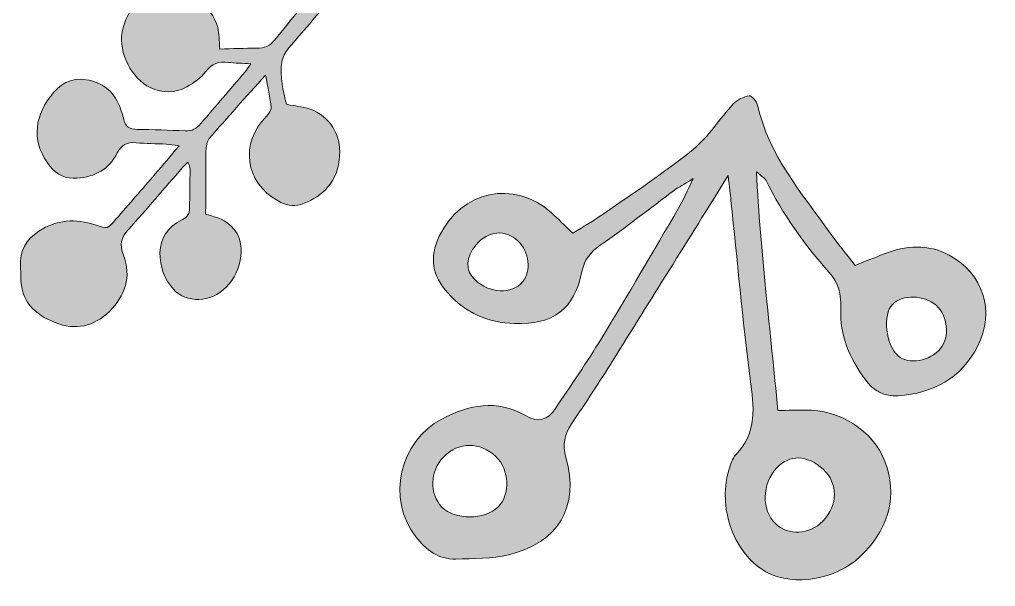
# Model space of a CAD drawing. Header units: inches. Extents: x 73 to 1007, y -1004 to -77.
# Drawn here: x 145.4 to 407, y -976.2 to -824.3 of the extents above; entities that cross this region are included whole.
import ezdxf

# ---------------------------------------------------------------- set-up
doc = ezdxf.new("R2010")
doc.units = ezdxf.units.IN
doc.header["$MEASUREMENT"] = 0
doc.layers.add('Layer 1', color=7, linetype='Continuous')

# ---------------------------------------------------------------- blocks, each defined once
blk = doc.blocks.new('block 3')
at = {"layer": 'Layer 1', "true_color": 0xffffff}
h = blk.add_hatch(color=7, dxfattribs=at)
h.dxf.hatch_style = 2
edge = h.paths.add_edge_path()
edge.add_spline(control_points=[(199.13, -832.18), (198.93, -829.88), (199.01, -828.09), (198.57, -826.44), (197.01, -820.54), (190.93, -816.14), (184.95, -816.38), (178.94, -816.62), (174.13, -821.14), (172.96, -827.66), (171.98, -833.15), (175.49, -840.14), (180.5, -842.5), (183.76, -844.03), (187.13, -844.08), (190.26, -842.31), (192.16, -841.23), (194.11, -839.9), (195.39, -838.2), (197.05, -836), (198.92, -835.44), (201.43, -835.74), (203.25, -835.96), (205.1, -835.96), (207.42, -836.09), (206.74, -837.1), (206.38, -837.75), (205.9, -838.31), (201.96, -842.92), (197.96, -847.49), (194.06, -852.14), (192.92, -853.5), (191.68, -854.2), (189.86, -854.11), (185.55, -853.9), (181.23, -853.76), (176.92, -853.71), (175, -853.68), (173.85, -852.98), (173.4, -851.07), (173.1, -849.82), (172.68, -848.6), (172.22, -847.4), (170.66, -843.3), (167.5, -841.11), (163.33, -840.39), (159.17, -839.68), (156.13, -841.69), (153.72, -844.86), (149.01, -851.07), (149.01, -857.76), (153.58, -863.52), (155.5, -865.95), (157.93, -866.97), (160.92, -866.76), (165.69, -866.43), (169.46, -864.34), (171.66, -860.02), (172.79, -857.81), (174.28, -857.03), (176.7, -857.27), (179.36, -857.54), (182.06, -857.51), (184.74, -857.65), (185.75, -857.7), (186.75, -857.88), (188.25, -858.06), (185.9, -860.84), (183.89, -863.25), (181.85, -865.61), (178.34, -869.68), (174.79, -873.7), (171.3, -877.77), (169.03, -880.41), (169.07, -880.41), (165.73, -879.3), (160.45, -877.55), (155.36, -877.84), (150.63, -880.96), (147.28, -883.17), (145.45, -886.25), (145.67, -890.38), (145.72, -891.31), (145.85, -892.24), (145.83, -893.17), (145.64, -899.69), (149.54, -903.27), (154.98, -905.46), (160.37, -907.62), (165.48, -906.5), (169.53, -902.47), (173.69, -898.34), (175.58, -893.16), (173.3, -887.43), (172.16, -884.55), (172.71, -882.68), (174.63, -880.54), (179.54, -875.08), (184.3, -869.47), (189.12, -863.93), (189.48, -863.52), (189.91, -863.16), (190.59, -862.49), (190.86, -863.31), (191.16, -863.81), (191.16, -864.31), (191.14, -867.81), (191.05, -871.31), (191.03, -874.81), (191.02, -876.24), (190.51, -877.23), (189.15, -877.85), (180.83, -881.58), (182.15, -891.53), (186.7, -896.54), (190.17, -900.37), (196.78, -900.1), (200.84, -895.99), (203.1, -893.69), (204.49, -890.86), (204.79, -887.61), (205.29, -882.3), (202.78, -878.66), (197.66, -877.09), (197, -876.89), (196.33, -876.68), (195.34, -876.37), (195.35, -874.15), (195.35, -871.85), (195.36, -869.54), (195.37, -866.16), (195.31, -862.77), (195.42, -859.39), (195.46, -858.29), (195.64, -856.92), (196.3, -856.15), (201.07, -850.61), (205.98, -845.2), (211.38, -839.15), (212, -842.48), (212.63, -845.16), (212.93, -847.87), (213.01, -848.58), (212.23, -849.51), (211.63, -850.14), (204.45, -857.55), (205.87, -867.86), (214.76, -872.87), (216.68, -873.96), (218.73, -874.44), (220.82, -873.78), (225.6, -872.27), (230.28, -868.79), (231.16, -861.82), (231.89, -856.09), (229.43, -851.05), (224.14, -848.56), (222.11, -847.61), (219.68, -847.54), (217.01, -846.98), (216.08, -843.48), (215.2, -839.63), (215.75, -835.65), (215.93, -834.36), (216.69, -832.99), (217.56, -831.97), (224.99, -823.28), (232.5, -814.67), (239.99, -806.03), (240.21, -805.77), (240.66, -805.56), (240.7, -805.29), (240.81, -804.33), (241.16, -803.02), (240.69, -802.48), (240.22, -801.93), (238.81, -801.87), (237.94, -802.1), (237.13, -802.32), (236.4, -803.12), (235.81, -803.81), (230.61, -809.8), (225.43, -815.81), (220.29, -821.85), (218.1, -824.43), (216, -827.09), (213.86, -829.72), (212.62, -831.26), (211.13, -832.04), (209.04, -831.98), (205.81, -831.89), (202.57, -832.1), (199.13, -832.18)], knot_values=[0, 0, 0, 0, 1, 1, 1, 2, 2, 2, 3, 3, 3, 4, 4, 4, 5, 5, 5, 6, 6, 6, 7, 7, 7, 8, 8, 8, 9, 9, 9, 10, 10, 10, 11, 11, 11, 12, 12, 12, 13, 13, 13, 14, 14, 14, 15, 15, 15, 16, 16, 16, 17, 17, 17, 18, 18, 18, 19, 19, 19, 20, 20, 20, 21, 21, 21, 22, 22, 22, 23, 23, 23, 24, 24, 24, 25, 25, 25, 26, 26, 26, 27, 27, 27, 28, 28, 28, 29, 29, 29, 30, 30, 30, 31, 31, 31, 32, 32, 32, 33, 33, 33, 34, 34, 34, 35, 35, 35, 36, 36, 36, 37, 37, 37, 38, 38, 38, 39, 39, 39, 40, 40, 40, 41, 41, 41, 42, 42, 42, 43, 43, 43, 44, 44, 44, 45, 45, 45, 46, 46, 46, 47, 47, 47, 48, 48, 48, 49, 49, 49, 50, 50, 50, 51, 51, 51, 52, 52, 52, 53, 53, 53, 54, 54, 54, 55, 55, 55, 56, 56, 56, 57, 57, 57, 58, 58, 58, 59, 59, 59, 60, 60, 60, 61, 61, 61, 62, 62, 62, 63, 63, 63, 64, 64, 64, 64], degree=3, periodic=1)
h = blk.add_hatch(color=7, dxfattribs=at)
h.dxf.hatch_style = 2
edge = h.paths.add_edge_path()
edge.add_spline(control_points=[(335.36, -866.09), (324.56, -883.42), (314.57, -899.52), (304.5, -915.58), (300.91, -921.3), (297.21, -926.96), (293.44, -932.56), (291.51, -935.42), (290.91, -938.04), (291.92, -941.64), (295.6, -954.76), (289.86, -964.48), (276.55, -967.66), (271.99, -968.75), (267.13, -968.73), (262.4, -968.83), (257.8, -968.92), (254.37, -966.41), (251.65, -962.86), (243.81, -952.61), (247.26, -937.28), (258.66, -931.29), (265.95, -927.46), (273.42, -926), (280.85, -930.29), (284.59, -932.45), (286.97, -931.62), (289.07, -928.5), (293.27, -922.27), (297.54, -916.09), (301.44, -909.68), (308.47, -898.14), (315.27, -886.46), (322.11, -874.81), (323.32, -872.74), (324.25, -870.51), (326.03, -866.89), (323.43, -868.48), (322.15, -869.13), (321.01, -869.97), (314.38, -874.9), (307.9, -880.03), (301.12, -884.73), (298.45, -886.58), (296.89, -888.51), (296.2, -891.76), (294.04, -902), (288.62, -906.06), (278.16, -905.7), (271.07, -905.46), (265.01, -902.86), (260.23, -897.53), (256.13, -892.96), (255.23, -888.02), (257.97, -882.32), (263.84, -870.09), (277.91, -867.06), (288.02, -876.02), (289.86, -877.65), (291.57, -879.44), (293.74, -881.53), (296.83, -879.59), (299.6, -878.01), (302.2, -876.19), (310.2, -870.59), (318.41, -865.25), (325.97, -859.11), (330.14, -855.73), (333.08, -850.88), (336.77, -846.88), (337.82, -845.75), (339.52, -844.97), (341.04, -844.68), (341.62, -844.57), (343.03, -846.18), (343.25, -847.18), (346.27, -860.62), (355.09, -870.74), (362.75, -881.51), (364.76, -884.33), (366.98, -887.01), (369.42, -890.15), (372.18, -889.05), (374.67, -888.04), (377.17, -887.07), (383.02, -884.81), (388.91, -884.31), (394.61, -887.36), (403.73, -892.24), (407.04, -902.43), (402.25, -911.84), (397.91, -920.39), (390.28, -924.38), (380.96, -925.09), (377.28, -925.37), (374.27, -923.7), (372, -920.56), (367.91, -914.91), (365.28, -908.79), (365.57, -901.74), (365.71, -898.04), (365, -894.8), (362.5, -892.02), (355.78, -884.53), (349.98, -876.41), (345.54, -867.35), (345.24, -866.74), (344.47, -866.37), (342.99, -865.08), (344.05, -886.92), (346.75, -907.65), (348.7, -929.03), (351.61, -928.97), (353.78, -928.91), (355.94, -928.89), (365.29, -928.8), (374.2, -934.3), (377.4, -942.66), (380.89, -951.79), (378.5, -959.95), (372.04, -966.92), (365.77, -973.69), (355.12, -976.16), (347.18, -973.02), (337.83, -969.32), (332.17, -955.67), (335.61, -944.96), (336.06, -943.54), (336.45, -941.88), (337.43, -940.89), (343.31, -934.92), (342.28, -927.97), (341.31, -920.57), (339.24, -904.68), (337.83, -888.7), (336.15, -872.76), (335.97, -871.04), (335.75, -869.33), (335.36, -866.09)], knot_values=[0, 0, 0, 0, 1, 1, 1, 2, 2, 2, 3, 3, 3, 4, 4, 4, 5, 5, 5, 6, 6, 6, 7, 7, 7, 8, 8, 8, 9, 9, 9, 10, 10, 10, 11, 11, 11, 12, 12, 12, 13, 13, 13, 14, 14, 14, 15, 15, 15, 16, 16, 16, 17, 17, 17, 18, 18, 18, 19, 19, 19, 20, 20, 20, 21, 21, 21, 22, 22, 22, 23, 23, 23, 24, 24, 24, 25, 25, 25, 26, 26, 26, 27, 27, 27, 28, 28, 28, 29, 29, 29, 30, 30, 30, 31, 31, 31, 32, 32, 32, 33, 33, 33, 34, 34, 34, 35, 35, 35, 36, 36, 36, 37, 37, 37, 38, 38, 38, 39, 39, 39, 40, 40, 40, 41, 41, 41, 42, 42, 42, 43, 43, 43, 44, 44, 44, 45, 45, 45, 46, 46, 46, 46], degree=3, periodic=1)
edge = h.paths.add_edge_path()
edge.add_spline(control_points=[(259.16, -941.4), (255.42, -945.22), (255.2, -951.32), (258.67, -954.88), (262.09, -958.39), (270.24, -958.38), (273.74, -954.86), (277.06, -951.52), (276.76, -944.82), (273.15, -941.37), (268.93, -937.35), (263.1, -937.37), (259.16, -941.4)], knot_values=[0, 0, 0, 0, 1, 1, 1, 2, 2, 2, 3, 3, 3, 4, 4, 4, 4], degree=3, periodic=1)
edge = h.paths.add_edge_path()
edge.add_spline(control_points=[(360.84, -944.75), (356.68, -940.85), (351.77, -940.72), (348.37, -944.43), (344.43, -948.72), (344.28, -955.71), (348.05, -959.33), (351.47, -962.63), (357.2, -962.33), (360.75, -958.66), (364.9, -954.38), (364.93, -948.59), (360.84, -944.75)], knot_values=[0, 0, 0, 0, 1, 1, 1, 2, 2, 2, 3, 3, 3, 4, 4, 4, 4], degree=3, periodic=1)
edge = h.paths.add_edge_path()
edge.add_spline(control_points=[(380.92, -914.37), (383.69, -916.82), (389.53, -915.81), (392.31, -912.41), (394.85, -909.29), (394.27, -903.63), (391.13, -900.83), (387.96, -898), (382.02, -897.88), (379.41, -900.57), (376.75, -903.32), (377.64, -911.48), (380.92, -914.37)], knot_values=[0, 0, 0, 0, 1, 1, 1, 2, 2, 2, 3, 3, 3, 4, 4, 4, 4], degree=3, periodic=1)
edge = h.paths.add_edge_path()
edge.add_spline(control_points=[(279.07, -883.62), (275.6, -880.4), (271.15, -880.79), (267.85, -884.6), (264.97, -887.94), (264.83, -891.4), (267.48, -893.94), (271.41, -897.71), (277.42, -897.99), (280.28, -894.55), (282.69, -891.63), (282.12, -886.46), (279.07, -883.62)], knot_values=[0, 0, 0, 0, 1, 1, 1, 2, 2, 2, 3, 3, 3, 4, 4, 4, 4], degree=3, periodic=1)
at = {"layer": 'Layer 1', "lineweight": 0}
for points, knots in [([(199.13, -832.18), (198.93, -829.88), (199.01, -828.09), (198.57, -826.44), (197.01, -820.54), (190.93, -816.14), (184.95, -816.38), (178.94, -816.62), (174.13, -821.14), (172.96, -827.66), (171.98, -833.15), (175.49, -840.14), (180.5, -842.5), (183.76, -844.03), (187.13, -844.08), (190.26, -842.31), (192.16, -841.23), (194.11, -839.9), (195.39, -838.2), (197.05, -836), (198.92, -835.44), (201.43, -835.74), (203.25, -835.96), (205.1, -835.96), (207.42, -836.09), (206.74, -837.1), (206.38, -837.75), (205.9, -838.31), (201.96, -842.92), (197.96, -847.49), (194.06, -852.14), (192.92, -853.5), (191.68, -854.2), (189.86, -854.11), (185.55, -853.9), (181.23, -853.76), (176.92, -853.71), (175, -853.68), (173.85, -852.98), (173.4, -851.07), (173.1, -849.82), (172.68, -848.6), (172.22, -847.4), (170.66, -843.3), (167.5, -841.11), (163.33, -840.39), (159.17, -839.68), (156.13, -841.69), (153.72, -844.86), (149.01, -851.07), (149.01, -857.76), (153.58, -863.52), (155.5, -865.95), (157.93, -866.97), (160.92, -866.76), (165.69, -866.43), (169.46, -864.34), (171.66, -860.02), (172.79, -857.81), (174.28, -857.03), (176.7, -857.27), (179.36, -857.54), (182.06, -857.51), (184.74, -857.65), (185.75, -857.7), (186.75, -857.88), (188.25, -858.06), (185.9, -860.84), (183.89, -863.25), (181.85, -865.61), (178.34, -869.68), (174.79, -873.7), (171.3, -877.77), (169.03, -880.41), (169.07, -880.41), (165.73, -879.3), (160.45, -877.55), (155.36, -877.84), (150.63, -880.96), (147.28, -883.17), (145.45, -886.25), (145.67, -890.38), (145.72, -891.31), (145.85, -892.24), (145.83, -893.17), (145.64, -899.69), (149.54, -903.27), (154.98, -905.46), (160.37, -907.62), (165.48, -906.5), (169.53, -902.47), (173.69, -898.34), (175.58, -893.16), (173.3, -887.43), (172.16, -884.55), (172.71, -882.68), (174.63, -880.54), (179.54, -875.08), (184.3, -869.47), (189.12, -863.93), (189.48, -863.52), (189.91, -863.16), (190.59, -862.49), (190.86, -863.31), (191.16, -863.81), (191.16, -864.31), (191.14, -867.81), (191.05, -871.31), (191.03, -874.81), (191.02, -876.24), (190.51, -877.23), (189.15, -877.85), (180.83, -881.58), (182.15, -891.53), (186.7, -896.54), (190.17, -900.37), (196.78, -900.1), (200.84, -895.99), (203.1, -893.69), (204.49, -890.86), (204.79, -887.61), (205.29, -882.3), (202.78, -878.66), (197.66, -877.09), (197, -876.89), (196.33, -876.68), (195.34, -876.37), (195.35, -874.15), (195.35, -871.85), (195.36, -869.54), (195.37, -866.16), (195.31, -862.77), (195.42, -859.39), (195.46, -858.29), (195.64, -856.92), (196.3, -856.15), (201.07, -850.61), (205.98, -845.2), (211.38, -839.15), (212, -842.48), (212.63, -845.16), (212.93, -847.87), (213.01, -848.58), (212.23, -849.51), (211.63, -850.14), (204.45, -857.55), (205.87, -867.86), (214.76, -872.87), (216.68, -873.96), (218.73, -874.44), (220.82, -873.78), (225.6, -872.27), (230.28, -868.79), (231.16, -861.82), (231.89, -856.09), (229.43, -851.05), (224.14, -848.56), (222.11, -847.61), (219.68, -847.54), (217.01, -846.98), (216.08, -843.48), (215.2, -839.63), (215.75, -835.65), (215.93, -834.36), (216.69, -832.99), (217.56, -831.97), (224.99, -823.28), (232.5, -814.67), (239.99, -806.03), (240.21, -805.77), (240.66, -805.56), (240.7, -805.29), (240.81, -804.33), (241.16, -803.02), (240.69, -802.48), (240.22, -801.93), (238.81, -801.87), (237.94, -802.1), (237.13, -802.32), (236.4, -803.12), (235.81, -803.81), (230.61, -809.8), (225.43, -815.81), (220.29, -821.85), (218.1, -824.43), (216, -827.09), (213.86, -829.72), (212.62, -831.26), (211.13, -832.04), (209.04, -831.98), (205.81, -831.89), (202.57, -832.1), (199.13, -832.18)], [0, 0, 0, 0, 1, 1, 1, 2, 2, 2, 3, 3, 3, 4, 4, 4, 5, 5, 5, 6, 6, 6, 7, 7, 7, 8, 8, 8, 9, 9, 9, 10, 10, 10, 11, 11, 11, 12, 12, 12, 13, 13, 13, 14, 14, 14, 15, 15, 15, 16, 16, 16, 17, 17, 17, 18, 18, 18, 19, 19, 19, 20, 20, 20, 21, 21, 21, 22, 22, 22, 23, 23, 23, 24, 24, 24, 25, 25, 25, 26, 26, 26, 27, 27, 27, 28, 28, 28, 29, 29, 29, 30, 30, 30, 31, 31, 31, 32, 32, 32, 33, 33, 33, 34, 34, 34, 35, 35, 35, 36, 36, 36, 37, 37, 37, 38, 38, 38, 39, 39, 39, 40, 40, 40, 41, 41, 41, 42, 42, 42, 43, 43, 43, 44, 44, 44, 45, 45, 45, 46, 46, 46, 47, 47, 47, 48, 48, 48, 49, 49, 49, 50, 50, 50, 51, 51, 51, 52, 52, 52, 53, 53, 53, 54, 54, 54, 55, 55, 55, 56, 56, 56, 57, 57, 57, 58, 58, 58, 59, 59, 59, 60, 60, 60, 61, 61, 61, 62, 62, 62, 63, 63, 63, 64, 64, 64, 64]), ([(335.36, -866.09), (324.56, -883.42), (314.57, -899.52), (304.5, -915.58), (300.91, -921.3), (297.21, -926.96), (293.44, -932.56), (291.51, -935.42), (290.91, -938.04), (291.92, -941.64), (295.6, -954.76), (289.86, -964.48), (276.55, -967.66), (271.99, -968.75), (267.13, -968.73), (262.4, -968.83), (257.8, -968.92), (254.37, -966.41), (251.65, -962.86), (243.81, -952.61), (247.26, -937.28), (258.66, -931.29), (265.95, -927.46), (273.42, -926), (280.85, -930.29), (284.59, -932.45), (286.97, -931.62), (289.07, -928.5), (293.27, -922.27), (297.54, -916.09), (301.44, -909.68), (308.47, -898.14), (315.27, -886.46), (322.11, -874.81), (323.32, -872.74), (324.25, -870.51), (326.03, -866.89), (323.43, -868.48), (322.15, -869.13), (321.01, -869.97), (314.38, -874.9), (307.9, -880.03), (301.12, -884.73), (298.45, -886.58), (296.89, -888.51), (296.2, -891.76), (294.04, -902), (288.62, -906.06), (278.16, -905.7), (271.07, -905.46), (265.01, -902.86), (260.23, -897.53), (256.13, -892.96), (255.23, -888.02), (257.97, -882.32), (263.84, -870.09), (277.91, -867.06), (288.02, -876.02), (289.86, -877.65), (291.57, -879.44), (293.74, -881.53), (296.83, -879.59), (299.6, -878.01), (302.2, -876.19), (310.2, -870.59), (318.41, -865.25), (325.97, -859.11), (330.14, -855.73), (333.08, -850.88), (336.77, -846.88), (337.82, -845.75), (339.52, -844.97), (341.04, -844.68), (341.62, -844.57), (343.03, -846.18), (343.25, -847.18), (346.27, -860.62), (355.09, -870.74), (362.75, -881.51), (364.76, -884.33), (366.98, -887.01), (369.42, -890.15), (372.18, -889.05), (374.67, -888.04), (377.17, -887.07), (383.02, -884.81), (388.91, -884.31), (394.61, -887.36), (403.73, -892.24), (407.04, -902.43), (402.25, -911.84), (397.91, -920.39), (390.28, -924.38), (380.96, -925.09), (377.28, -925.37), (374.27, -923.7), (372, -920.56), (367.91, -914.91), (365.28, -908.79), (365.57, -901.74), (365.71, -898.04), (365, -894.8), (362.5, -892.02), (355.78, -884.53), (349.98, -876.41), (345.54, -867.35), (345.24, -866.74), (344.47, -866.37), (342.99, -865.08), (344.05, -886.92), (346.75, -907.65), (348.7, -929.03), (351.61, -928.97), (353.78, -928.91), (355.94, -928.89), (365.29, -928.8), (374.2, -934.3), (377.4, -942.66), (380.89, -951.79), (378.5, -959.95), (372.04, -966.92), (365.77, -973.69), (355.12, -976.16), (347.18, -973.02), (337.83, -969.32), (332.17, -955.67), (335.61, -944.96), (336.06, -943.54), (336.45, -941.88), (337.43, -940.89), (343.31, -934.92), (342.28, -927.97), (341.31, -920.57), (339.24, -904.68), (337.83, -888.7), (336.15, -872.76), (335.97, -871.04), (335.75, -869.33), (335.36, -866.09)], [0, 0, 0, 0, 1, 1, 1, 2, 2, 2, 3, 3, 3, 4, 4, 4, 5, 5, 5, 6, 6, 6, 7, 7, 7, 8, 8, 8, 9, 9, 9, 10, 10, 10, 11, 11, 11, 12, 12, 12, 13, 13, 13, 14, 14, 14, 15, 15, 15, 16, 16, 16, 17, 17, 17, 18, 18, 18, 19, 19, 19, 20, 20, 20, 21, 21, 21, 22, 22, 22, 23, 23, 23, 24, 24, 24, 25, 25, 25, 26, 26, 26, 27, 27, 27, 28, 28, 28, 29, 29, 29, 30, 30, 30, 31, 31, 31, 32, 32, 32, 33, 33, 33, 34, 34, 34, 35, 35, 35, 36, 36, 36, 37, 37, 37, 38, 38, 38, 39, 39, 39, 40, 40, 40, 41, 41, 41, 42, 42, 42, 43, 43, 43, 44, 44, 44, 45, 45, 45, 46, 46, 46, 46]), ([(279.07, -883.62), (275.6, -880.4), (271.15, -880.79), (267.85, -884.6), (264.97, -887.94), (264.83, -891.4), (267.48, -893.94), (271.41, -897.71), (277.42, -897.99), (280.28, -894.55), (282.69, -891.63), (282.12, -886.46), (279.07, -883.62)], [0, 0, 0, 0, 1, 1, 1, 2, 2, 2, 3, 3, 3, 4, 4, 4, 4]), ([(380.92, -914.37), (383.69, -916.82), (389.53, -915.81), (392.31, -912.41), (394.85, -909.29), (394.27, -903.63), (391.13, -900.83), (387.96, -898), (382.02, -897.88), (379.41, -900.57), (376.75, -903.32), (377.64, -911.48), (380.92, -914.37)], [0, 0, 0, 0, 1, 1, 1, 2, 2, 2, 3, 3, 3, 4, 4, 4, 4]), ([(259.16, -941.4), (255.42, -945.22), (255.2, -951.32), (258.67, -954.88), (262.09, -958.39), (270.24, -958.38), (273.74, -954.86), (277.06, -951.52), (276.76, -944.82), (273.15, -941.37), (268.93, -937.35), (263.1, -937.37), (259.16, -941.4)], [0, 0, 0, 0, 1, 1, 1, 2, 2, 2, 3, 3, 3, 4, 4, 4, 4]), ([(360.84, -944.75), (356.68, -940.85), (351.77, -940.72), (348.37, -944.43), (344.43, -948.72), (344.28, -955.71), (348.05, -959.33), (351.47, -962.63), (357.2, -962.33), (360.75, -958.66), (364.9, -954.38), (364.93, -948.59), (360.84, -944.75)], [0, 0, 0, 0, 1, 1, 1, 2, 2, 2, 3, 3, 3, 4, 4, 4, 4])]:
    blk.add_open_spline(points, degree=3, knots=knots, dxfattribs=at)

msp = doc.modelspace()

# ---------------------------------------------------------------- block references
at = {"layer": 'Layer 1'}
msp.add_blockref('block 3', (0, 0), dxfattribs=at)

doc.saveas('drawing.dxf')
